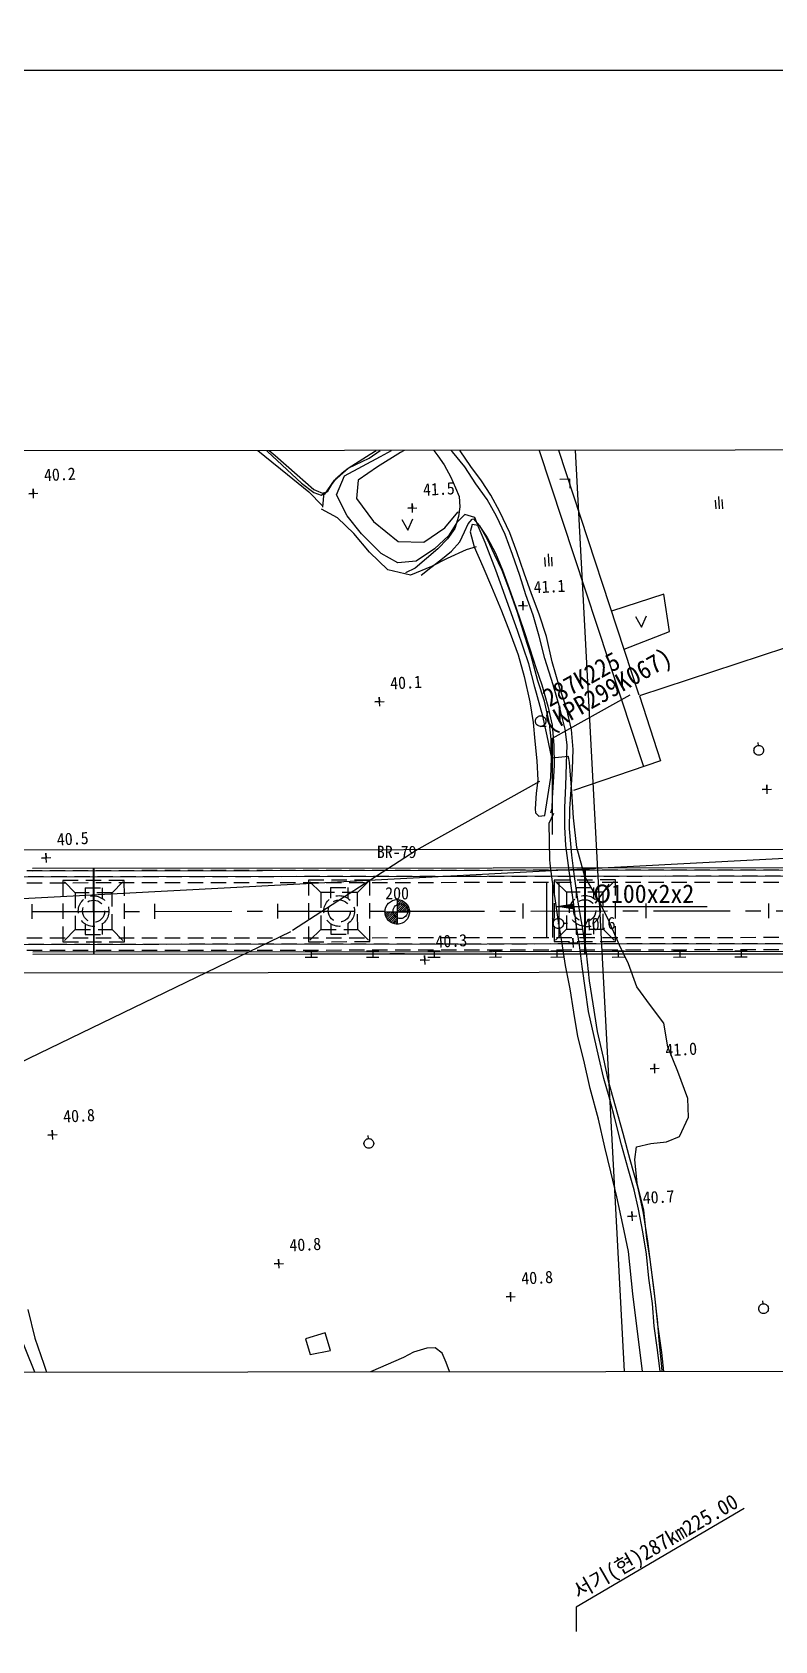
# Model space of a CAD drawing. Header units: millimetres. Extents: x 1510 to 2306, y 1103 to 1810.
# Drawn here: x 1736.1 to 1857, y 1363.4 to 1625.3 of the extents above; entities that cross this region are included whole.
import ezdxf
from ezdxf.enums import TextEntityAlignment as Align
from ezdxf.xclip import XClip

# ---------------------------------------------------------------- set-up
doc = ezdxf.new("R2010")
doc.units = ezdxf.units.MM
doc.header["$LTSCALE"] = 10
doc.header["$MEASUREMENT"] = 0
doc.header["$XCLIPFRAME"] = 2
for name, pattern in [('CENTER', [2, 1.25, -0.25, 0.25, -0.25]), ('DASHED2', [0.375, 0.25, -0.125]), ('HIDDEN', [0.375, 0.25, -0.125])]:
    doc.linetypes.add(name, pattern=pattern)
for name, color, linetype in [('TN-CABL', 4, 'Continuous'), ('TZ-BASE', 253, 'Continuous'), ('TZ-CABL', 4, 'Continuous'), ('TZ-LEAL', 1, 'Continuous'), ('TZ-LEAT', 3, 'Continuous')]:
    doc.layers.add(name, color=color, linetype=linetype)
doc.layers.add('TX-PAPR', color=2, linetype='Continuous', plot=False)
doc.styles.get("Standard").update_dxf_attribs({"font": 'GulimChe.ttf'})
doc.styles.add('굴림체', font='GulimChe.ttf')
doc.linetypes.add('ZIGZAG', pattern='A,0.0001,-0.2,[131,ltypeshp.shx,S=0.2,R=0,X=-0.2,Y=0],-0.4,[131,ltypeshp.shx,S=0.2,R=180,X=0.2,Y=0],-0.2', length=0.8001)
doc.dimstyles.get("Standard").update_dxf_attribs({"dimtxt": 0.18, "dimasz": 0.18, "dimexe": 0.18, "dimexo": 0.0625, "dimgap": 0.09, "dimtad": 0, "dimtih": 1, "dimtoh": 1, "dimdec": 4, "dimzin": 0, "dimdsep": 46, "dimtxsty": 'Standard', "dimcen": 0.09, "dimadec": 0, "dimazin": 0, "dimtfac": 1, "dimtdec": 4, "dimtofl": 0, "dimtmove": 0, "dimatfit": 3, "dimfxl": 0, "dimtolj": 1, "dimtzin": 0, "dimarcsym": 0})

# ---------------------------------------------------------------- blocks, each defined once
blk = doc.blocks.new('JD-FSDGKLDGLK3FSD3')
at = {"layer": 'TZ-BASE'}
for p, q in [((224.82, 143.3), (243.41, -206.56)), ((238.88, 35.32, 42.7), (215.71, 105.82, 42.7)), ((165.93, 83.93, 39.99), (178.33, 75.04, 39.99)), ((219.52, 84.46, 42.7), (239.56, 23.71, 42.7)), ((173, 78.12, 40.46), (177.88, 74.27, 40.46)), ((175.55, 77.7, 40.21), (179.58, 74.36, 40.21)), ((194.89, 73.96, 39.99), (199.04, 76.78, 39.99)), ((195.08, 74.6, 40.21), (198.84, 76.86, 40.21)), ((203.67, 76.72, 41.23), (200.01, 74.88, 41.23)), ((208.45, 74.99, -53.94), (206.8, 77.28, -53.94)), ((209.69, 75.13, 42.58), (208.35, 77.07, 42.58)), ((177.88, 74.27, 40.46), (181.6, 71.25, 40.46)), ((178.33, 75.04, 39.99), (183.86, 69.86, 39.99)), ((179.58, 74.36, 40.21), (183.18, 71.24, 40.21)), ((190.87, 71.07, 40.99), (196.75, 74.22, 40.99)), ((191.45, 72.31, 40.21), (195.08, 74.6, 40.21)), ((191.47, 72.3, 39.99), (194.89, 73.96, 39.99)), ((200.01, 74.88, 41.23), (196.26, 72.54, 41.23)), ((196.75, 74.22, 40.99), (199.14, 75.5, 40.99)), ((205, 75.74, -54.82), (206.07, 74.3, -54.82)), ((206.07, 74.3, -54.82), (207.1, 72.85, -54.82)), ((210.48, 72.51, -53.94), (208.45, 74.99, -53.94)), ((211.44, 72.56, 42.58), (209.69, 75.13, 42.58)), ((181.6, 71.25, 40.46), (185.06, 68.46, 40.46)), ((183.18, 71.24, 40.21), (185.87, 68.84, 40.21)), ((189.25, 70.33, 40.21), (191.45, 72.31, 40.21)), ((189.56, 70.67, 39.99), (190.47, 71.55, 39.99)), ((189.56, 67.97, 40.99), (190.87, 71.07, 40.99)), ((190.47, 71.55, 39.99), (191.47, 72.3, 39.99)), ((196.26, 72.54, 41.23), (193.08, 70.35, 41.23)), ((207.1, 72.85, -54.82), (208.19, 70.86, -54.82)), ((208.19, 70.86, -54.82), (208.98, 69.11, -54.82)), ((212.28, 69.77, -53.94), (210.48, 72.51, -53.94)), ((213.17, 70.27, 42.58), (211.44, 72.56, 42.58)), ((139.44, 68.15, 40.23), (140.94, 68.23, 40.23)), ((140.19, 68.19, 40.23), (139.44, 68.15, 40.23)), ((140.23, 67.44, 40.23), (140.15, 68.93, 40.23)), ((140.15, 68.93, 40.23), (140.19, 68.19, 40.23)), ((183.86, 69.86, 39.99), (185.88, 68.34, 39.99)), ((185.06, 68.46, 40.46), (187.25, 66.24, 40.46)), ((185.87, 68.84, 40.21), (187.66, 68.09, 40.21)), ((185.88, 68.34, 39.99), (187.07, 67.93, 39.99)), ((187.07, 67.93, 39.99), (188.16, 68.57, 39.99)), ((187.34, 65.95, 43.43), (187.56, 68.42, 43.43)), ((187.66, 68.09, 40.21), (189.25, 70.33, 40.21)), ((188.16, 68.57, 39.99), (188.82, 69.64, 39.99)), ((188.82, 69.64, 39.99), (189.56, 70.67, 39.99)), ((193.08, 70.35, 41.23), (192.81, 67.34, 41.23)), ((208.98, 69.11, -54.82), (209.55, 67.68, -54.82)), ((214.11, 67.19, -53.94), (212.28, 69.77, -53.94)), ((214.69, 67.93, 42.58), (213.17, 70.27, 42.58)), ((225.96, 70.49, 42.6), (227.51, 70.57, 42.6)), ((227.51, 70.57, 42.6), (227.59, 69.06, 42.6)), ((189.76, 64.2, 41.23), (187.11, 65.65, 41.23)), ((191.31, 64.52, 40.99), (189.56, 67.97, 40.99)), ((192.81, 67.34, 41.23), (195.61, 63.61, 41.23)), ((201.18, 65.78, 41.51), (202.68, 65.86, 41.51)), ((201.93, 65.82, 41.51), (201.18, 65.78, 41.51)), ((201.97, 65.07, 41.51), (201.89, 66.57, 41.51)), ((201.89, 66.57, 41.51), (201.93, 65.82, 41.51)), ((209.67, 66.03, -54.82), (209.46, 64.44, -54.82)), ((209.55, 67.68, -54.82), (209.67, 66.03, -54.82)), ((215.65, 64.48, -53.94), (214.11, 67.19, -53.94)), ((216.2, 65.17, 42.58), (214.69, 67.93, 42.58)), ((251.26, 67.11, 42.33), (251.34, 65.67, 42.33)), ((251.81, 67.71, 42.33), (251.92, 65.7, 42.33)), ((252.49, 65.71, 42.33), (252.41, 67.18, 42.33)), ((192.41, 61.66, 41.23), (189.76, 64.2, 41.23)), ((193.65, 61.64, 40.99), (191.31, 64.52, 40.99)), ((195.61, 63.61, 41.23), (199.59, 60.39, 41.23)), ((200.22, 63.97, 42.08), (201.21, 62.22, 42.08)), ((201.21, 62.22, 42.08), (202.01, 64.07, 42.08)), ((207.22, 62.58, 41.23), (209.34, 65.14, 41.23)), ((209.15, 63.46, 40.99), (207.8, 61.28, 40.99)), ((209.46, 64.44, -54.82), (208.84, 62.49, -54.82)), ((210.46, 64.77, 40.99), (209.15, 63.46, 40.99)), ((209.34, 65.14, 41.23), (209.46, 65.18, 41.23)), ((210.41, 61.94, -55.65), (211.01, 63.26, -55.65)), ((212.11, 64.27, 40.99), (210.46, 64.77, 40.99)), ((211.01, 63.26, -55.65), (211.68, 64, -55.65)), ((211.68, 63.13, 43.08), (211.32, 61.95, 43.08)), ((211.68, 64, -55.65), (211.89, 64.05, -55.65)), ((212.94, 62.94, 43.08), (211.68, 63.13, 43.08)), ((211.89, 64.05, -55.65), (212.81, 62.97, -55.65)), ((212.64, 62.84, 40.99), (212.11, 64.27, 40.99)), ((212.81, 62.97, -55.65), (214.11, 61.04, -55.65)), ((214.17, 60.71, 43.08), (212.94, 62.94, 43.08)), ((217.04, 61.51, -53.94), (215.65, 64.48, -53.94)), ((217.82, 61.8, 42.58), (216.2, 65.17, 42.58)), ((194.93, 58.62, 41.23), (192.41, 61.66, 41.23)), ((196.84, 58.42, 40.99), (193.65, 61.64, 40.99)), ((199.59, 60.39, 41.23), (203.79, 60.25, 41.23)), ((203.79, 60.25, 41.23), (207.22, 62.58, 41.23)), ((207.8, 61.28, 40.99), (205.53, 59.17, 40.99)), ((207.63, 60.81, -54.82), (206.09, 59.16, -54.82)), ((208.84, 62.49, -54.82), (207.63, 60.81, -54.82)), ((208.31, 58.81, -55.65), (209.65, 60.33, -55.65)), ((209.65, 60.33, -55.65), (210.41, 61.94, -55.65)), ((211.32, 61.95, 43.08), (212.02, 59.48, 43.08)), ((213.76, 60.19, 40.99), (212.64, 62.84, 40.99)), ((214.11, 61.04, -55.65), (215.48, 58.49, -55.65)), ((215.28, 58.27, 43.08), (214.17, 60.71, 43.08)), ((218.24, 58.24, -53.94), (217.04, 61.51, -53.94)), ((218.92, 58.69, 42.58), (217.82, 61.8, 42.58)), ((197.94, 55.77, 41.23), (194.93, 58.62, 41.23)), ((199.57, 56.89, 40.99), (196.84, 58.42, 40.99)), ((205.53, 59.17, 40.99), (202.55, 57.16, 40.99)), ((206.09, 59.16, -54.82), (204.25, 57.57, -54.82)), ((206.59, 57.39, -55.65), (208.31, 58.81, -55.65)), ((210.71, 59.01, 41.23), (207.62, 57.61, 41.23)), ((212.31, 59.5, 41.23), (210.71, 59.01, 41.23)), ((212.02, 59.48, 43.08), (213.42, 56.27, 43.08)), ((215.55, 55.7, 40.99), (213.76, 60.19, 40.99)), ((216.53, 55.67, 43.08), (215.28, 58.27, 43.08)), ((215.48, 58.49, -55.65), (216.61, 55.71, -55.65)), ((219.44, 54.85, -53.94), (218.24, 58.24, -53.94)), ((220.13, 55.22, 42.58), (218.92, 58.69, 42.58)), ((223.47, 57.76, 42.33), (223.55, 56.31, 42.33)), ((224.03, 58.35, 42.33), (224.13, 56.34, 42.33)), ((224.7, 56.35, 42.33), (224.62, 57.82, 42.33)), ((201.64, 54.91, 41.23), (197.94, 55.77, 41.23)), ((202.55, 57.16, 40.99), (199.57, 56.89, 40.99)), ((202.37, 56.03, -54.82), (200.79, 55.29, -54.82)), ((205.02, 56.28, 41.23), (201.64, 54.91, 41.23)), ((204.25, 57.57, -54.82), (202.37, 56.03, -54.82)), ((203.34, 54.91, -55.65), (204.91, 56.11, -55.65)), ((204.91, 56.11, -55.65), (206.59, 57.39, -55.65)), ((207.62, 57.61, 41.23), (205.02, 56.28, 41.23)), ((213.42, 56.27, 43.08), (214.83, 52.97, 43.08)), ((217.29, 50.71, 40.99), (215.55, 55.7, 40.99)), ((217.86, 52.15, 43.08), (216.53, 55.67, 43.08)), ((216.61, 55.71, -55.65), (217.71, 52.69, -55.65)), ((221.33, 51.86, 42.58), (220.13, 55.22, 42.58)), ((214.83, 52.97, 43.08), (216.47, 49.05, 43.08)), ((217.71, 52.69, -55.65), (218.86, 49.5, -55.65)), ((220.42, 51.69, -53.94), (219.44, 54.85, -53.94)), ((291.33, 52.43, 42.08), (238.92, 35.24, 42.08)), ((219.06, 45.85, 40.99), (217.29, 50.71, 40.99)), ((219.06, 48.8, 43.08), (217.86, 52.15, 43.08)), ((219.2, 49.88, 41.12), (220.7, 49.96, 41.12)), ((219.95, 49.92, 41.12), (219.2, 49.88, 41.12)), ((219.99, 49.17, 41.12), (219.91, 50.67, 41.12)), ((219.91, 50.67, 41.12), (219.95, 49.92, 41.12)), ((221.58, 48.38, -53.94), (220.42, 51.69, -53.94)), ((222.57, 48.51, 42.58), (221.33, 51.86, 42.58)), ((242.87, 51.77, 42.31), (234.37, 49.03, 42.31)), ((243.83, 45.71, 42.31), (242.87, 51.77, 42.31)), ((216.47, 49.05, 43.08), (217.85, 45.46, 43.08)), ((218.86, 49.5, -55.65), (220.03, 46.06, -55.65)), ((220.24, 44.95, 43.08), (219.06, 48.8, 43.08)), ((222.57, 44.94, -53.94), (221.58, 48.38, -53.94)), ((223.78, 44.91, 42.58), (222.57, 48.51, 42.58)), ((238.28, 48.16, 42.31), (239.27, 46.42, 42.31)), ((239.27, 46.42, 42.31), (240.07, 48.26, 42.31)), ((217.85, 45.46, 43.08), (219.18, 41.9, 43.08)), ((220.9, 40.45, 40.99), (219.06, 45.85, 40.99)), ((220.03, 46.06, -55.65), (221, 43.03, -55.65)), ((221.27, 41.76, 43.08), (220.24, 44.95, 43.08)), ((223.5, 41.32, -53.94), (222.57, 44.94, -53.94)), ((224.69, 40.75, 42.58), (223.78, 44.91, 42.58)), ((236.4, 42.86, 42.31), (243.83, 45.71, 42.31)), ((221, 43.03, -55.65), (222.08, 39.67, -55.65)), ((219.18, 41.9, 43.08), (220.14, 38.37, 43.08)), ((221.87, 36.67, 40.99), (220.9, 40.45, 40.99)), ((222.38, 37.69, 43.08), (221.27, 41.76, 43.08)), ((222.08, 39.67, -55.65), (223, 37.01, -55.65)), ((224.87, 37.02, -53.94), (223.5, 41.32, -53.94)), ((225.88, 36.65, 42.58), (224.69, 40.75, 42.58)), ((220.14, 38.37, 43.08), (221.05, 34.26, 43.08)), ((223.45, 34.37, 43.08), (222.38, 37.69, 43.08)), ((223, 37.01, -55.65), (223.99, 33.57, -55.65)), ((225.96, 33.29, -53.94), (224.87, 37.02, -53.94)), ((195.83, 34.25, 40.1), (197.33, 34.33, 40.1)), ((196.58, 34.29, 40.1), (195.83, 34.25, 40.1)), ((196.62, 33.54, 40.1), (196.54, 35.04, 40.1)), ((196.54, 35.04, 40.1), (196.58, 34.29, 40.1)), ((221.05, 34.26, 43.08), (221.58, 30.87, 43.08)), ((223.18, 31.95, 40.99), (221.87, 36.67, 40.99)), ((224.29, 30.75, 43.08), (223.45, 34.37, 43.08)), ((227.04, 33.22, 42.58), (225.88, 36.65, 42.58)), ((238.92, 35.24, 42.08), (242.34, 24.67, 42.08)), ((699.47, 31.99), (0, -5.18)), ((223.91, 28.74, 40.99), (223.18, 31.95, 40.99)), ((223.99, 33.57, -55.65), (224.68, 30.48, -55.65)), ((226.79, 29.83, -53.94), (225.96, 33.29, -53.94)), ((227.83, 29.76, 42.58), (227.04, 33.22, 42.58)), ((221.58, 30.87, 43.08), (221.85, 27.85, 43.08)), ((222.87, 30.26, 43.24), (223.7, 30.31, 43.24)), ((224.54, 28.19, 43.08), (224.29, 30.75, 43.08)), ((224.68, 30.48, -55.65), (224.96, 27.17, -55.65)), ((227.16, 27.27, -53.94), (226.79, 29.83, -53.94)), ((228.12, 26.49, 42.58), (227.83, 29.76, 42.58)), ((221.85, 27.85, 43.08), (222.21, 24.67, 43.08)), ((224.63, 25.11, 40.99), (223.91, 28.74, 40.99)), ((224.61, 25.11, 43.08), (224.54, 28.19, 43.08)), ((224.96, 27.17, -55.65), (225.03, 23.97, -55.65)), ((227.06, 24.15, -53.94), (227.16, 27.27, -53.94)), ((228.02, 23.28, 42.58), (228.12, 26.49, 42.58)), ((258.31, 27.12, 42.16), (258.26, 27.64, 42.16)), ((222.21, 24.67, 43.08), (222.37, 21.51, 43.08)), ((224.47, 21.95, 43.08), (224.61, 25.11, 43.08)), ((227.36, 25.33, 40.99), (224.63, 25.11, 40.99)), ((225.03, 23.97, -55.65), (224.88, 21.18, -55.65)), ((226.9, 20.57, -53.94), (227.06, 24.15, -53.94)), ((227.53, 24.38, 40.99), (227.36, 25.33, 40.99)), ((227.88, 19.66, 40.99), (227.53, 24.38, 40.99)), ((242.34, 24.67, 42.08), (228.18, 19.84, 42.08)), ((202.53, 10.13, 41.81), (222.71, 21.36, 41.81)), ((222.37, 21.51, 43.08), (222.09, 19.38, 43.08)), ((223.52, 15.75, 43.08), (224.47, 21.95, 43.08)), ((224.88, 21.18, -55.65), (224.71, 18.63, -55.65)), ((227.58, 16.82, 42.58), (227.89, 21.57, 42.58)), ((227.89, 21.65, 42.58), (228.02, 23.28, 42.58)), ((227.89, 21.57, 42.58), (227.89, 21.65, 42.58)), ((222.09, 19.38, 43.08), (221.92, 16.84, 43.08)), ((224.71, 18.63, -55.65), (224.63, 16.84, -55.65)), ((226.74, 17.07, -53.94), (226.9, 20.57, -53.94)), ((228.17, 15.35, 40.99), (227.88, 19.66, 40.99)), ((258.93, 19.97, 41.18), (260.43, 20.05, 41.18)), ((259.68, 20.01, 41.18), (258.93, 19.97, 41.18)), ((259.72, 19.26, 41.18), (259.64, 20.76, 41.18)), ((259.64, 20.76, 41.18), (259.68, 20.01, 41.18)), ((221.92, 16.84, 43.08), (221.96, 16.17, 43.08)), ((221.96, 16.17, 43.08), (222.52, 15.62, 43.08)), ((222.52, 15.62, 43.08), (223.52, 15.75, 43.08)), ((224.2, 14.49, 41.68), (224.95, 16.15, 41.68)), ((224.63, 16.84, -55.65), (224.45, 16.12, -55.65)), ((226.76, 13.91, -53.94), (226.74, 17.07, -53.94)), ((227.53, 13.57, 42.58), (227.58, 16.82, 42.58)), ((224.32, 8.51, 41.68), (224.2, 14.49, 41.68)), ((226.95, 10.88, -53.94), (226.76, 13.91, -53.94)), ((227.9, 9.3, 42.58), (227.53, 13.57, 42.58)), ((228.69, 10.55, 40.99), (228.17, 15.35, 40.99)), ((-0.01, 10.03), (699.99, 10.68)), ((227.36, 7.61, -53.94), (226.95, 10.88, -53.94)), ((230, 5.79, 40.99), (228.69, 10.55, 40.99)), ((141.53, 8.82, 40.5), (143.03, 8.9, 40.5)), ((142.28, 8.86, 40.5), (141.53, 8.82, 40.5)), ((142.32, 8.12, 40.5), (142.24, 9.61, 40.5)), ((142.24, 9.61, 40.5), (142.28, 8.86, 40.5)), ((182.41, -2.9, 41.81), (202.53, 10.13, 41.81)), ((224.35, 7.97, 41.68), (224.32, 8.51, 41.68)), ((224.72, 5.33, 41.68), (224.35, 7.97, 41.68)), ((228.32, 5.83, 42.58), (227.9, 9.3, 42.58)), ((140.08, 7.16), (214.98, 7.23)), ((140.08, 6.76), (214.98, 6.83)), ((149.96, 7.17), (149.97, -6.83)), ((150.06, 7.17), (150.07, -6.83)), ((215.08, 7.23), (289.98, 7.3)), ((215.08, 6.83), (289.98, 6.9)), ((225.2, 2.23, 41.68), (224.72, 5.33, 41.68)), ((227.81, 4.27, -53.94), (227.36, 7.61, -53.94)), ((228.99, 1.33, 42.58), (228.32, 5.83, 42.58)), ((229.96, 7.24), (229.97, -6.76)), ((232.22, 1.94, 40.99), (230, 5.79, 40.99)), ((230.06, 7.24), (230.07, -6.76)), ((228.24, 1.25, -53.94), (227.81, 4.27, -53.94)), ((140, -1.07), (140, 1.33)), ((160, -1.05), (160, 1.35)), ((180, -1.03), (180, 1.37)), ((197.47, 0.06), (201.47, 0.06)), ((197.48, -0.13), (197.67, 0.06)), ((197.53, -0.43), (198.02, 0.06)), ((197.62, -0.7), (198.38, 0.06)), ((197.73, -0.94), (198.73, 0.06)), ((197.88, -1.15), (199.08, 0.06)), ((198.04, -1.34), (199.44, 0.06)), ((199.47, 2.06), (199.47, -1.94)), ((199.47, 1.86), (199.66, 2.05)), ((199.47, 1.51), (199.96, 2)), ((199.47, 1.15), (200.22, 1.91)), ((199.47, 0.8), (200.46, 1.8)), ((199.47, 0.45), (200.68, 1.66)), ((199.47, 0.09), (200.87, 1.49)), ((199.79, 0.06), (201.03, 1.31)), ((200.14, 0.06), (201.18, 1.1)), ((200.5, 0.06), (201.3, 0.87)), ((200.85, 0.06), (201.39, 0.61)), ((201.2, 0.06), (201.45, 0.31)), ((220, -1), (220, 1.4)), ((225.66, -1.16, 41.68), (225.2, 2.23, 41.68)), ((228.6, -1.93, -53.94), (228.24, 1.25, -53.94)), ((229.68, -2.75, 42.58), (228.99, 1.33, 42.58)), ((233.78, -1.02, 40.99), (232.22, 1.94, 40.99)), ((240, -0.98), (240, 1.42)), ((260, -0.96), (260, 1.44)), ((198.23, -1.51), (199.47, -0.26)), ((198.43, -1.65), (199.47, -0.61)), ((198.67, -1.77), (199.47, -0.97)), ((198.93, -1.86), (199.47, -1.32)), ((199.22, -1.92), (199.47, -1.67)), ((224.69, -0.92, 41.56), (225.08, -1.29, 41.56)), ((225.6, -1.85, 41.56), (225.8, -1.86, 41.56)), ((226.29, -4.75, 41.68), (225.66, -1.16, 41.68)), ((225.71, -1.77, 41.56), (225.72, -1.93, 41.56)), ((226.55, -1.8, 41.56), (227.22, -1.78, 41.56)), ((229.14, -5.36, -53.94), (228.6, -1.93, -53.94)), ((235.65, -5.38, 40.99), (233.78, -1.02, 40.99)), ((122.95, -31.78, 42.02), (182.13, -3.12, 42.02)), ((226.89, -8.67, 41.68), (226.29, -4.75, 41.68)), ((227.36, -5.03, 40.58), (228.86, -4.95, 40.58)), ((228.11, -4.99, 40.58), (227.36, -5.03, 40.58)), ((228.15, -5.74, 40.58), (228.07, -4.24, 40.58)), ((228.07, -4.24, 40.58), (228.11, -4.99, 40.58)), ((230.28, -6.63, 42.58), (229.68, -2.75, 42.58)), ((140.09, -6.44), (214.99, -6.37)), ((140.09, -6.84), (214.99, -6.77)), ((184.47, -6.3), (186.47, -6.3)), ((184.47, -7.3), (186.47, -7.3)), ((185.47, -6.3), (185.47, -7.3)), ((185.47, -6.8), (289.47, -6.79)), ((194.47, -6.3), (196.47, -6.3)), ((194.47, -7.3), (196.47, -7.3)), ((195.47, -6.3), (195.47, -7.3)), ((198.27, -6.7), (200.67, -6.7)), ((203.21, -7.81, 40.33), (204.7, -7.73, 40.33)), ((203.96, -7.77, 40.33), (203.21, -7.81, 40.33)), ((204, -8.52, 40.33), (203.92, -7.02, 40.33)), ((203.92, -7.02, 40.33), (203.96, -7.77, 40.33)), ((204.47, -6.3), (206.47, -6.3)), ((204.47, -7.3), (206.47, -7.3)), ((205.47, -6.3), (205.47, -7.3)), ((214.47, -6.3), (216.47, -6.29)), ((214.47, -7.3), (216.47, -7.29)), ((215.09, -6.37), (289.99, -6.3)), ((215.09, -6.77), (289.99, -6.7)), ((215.47, -6.3), (215.47, -7.3)), ((224.47, -6.3), (226.47, -6.29)), ((224.47, -7.3), (226.47, -7.29)), ((225.47, -6.3), (225.47, -7.3)), ((229.56, -8.83, -53.94), (229.14, -5.36, -53.94)), ((230.79, -11.18, 42.58), (230.28, -6.63, 42.58)), ((234.47, -6.3), (236.47, -6.29)), ((234.47, -7.3), (236.47, -7.29)), ((235.47, -6.29), (235.47, -7.29)), ((237.13, -8.39, 40.99), (235.65, -5.38, 40.99)), ((244.47, -6.3), (246.47, -6.29)), ((244.47, -7.3), (246.47, -7.29)), ((245.47, -6.29), (245.47, -7.29)), ((254.47, -6.29), (256.47, -6.29)), ((254.47, -7.29), (256.47, -7.29)), ((255.47, -6.29), (255.47, -7.29)), ((0.01, -9.97), (700.01, -9.32)), ((227.65, -12.5, 41.68), (226.89, -8.67, 41.68)), ((230.12, -12.67, -53.94), (229.56, -8.83, -53.94)), ((238.51, -12.15, 40.99), (237.13, -8.39, 40.99)), ((228.21, -16.3, 41.68), (227.65, -12.5, 41.68)), ((230.62, -16.14, -53.94), (230.12, -12.67, -53.94)), ((231.39, -14.94, 42.58), (230.79, -11.18, 42.58)), ((240.74, -15.2, 40.99), (238.51, -12.15, 40.99)), ((232.1, -19.44, 42.58), (231.39, -14.94, 42.58)), ((242.87, -18.09, 40.99), (240.74, -15.2, 40.99)), ((228.9, -20.26, 41.68), (228.21, -16.3, 41.68)), ((231.52, -20.26, -53.94), (230.62, -16.14, -53.94)), ((243.55, -21.93, 40.99), (242.87, -18.09, 40.99)), ((229.83, -24.08, 41.68), (228.9, -20.26, 41.68)), ((232.3, -23.59, -53.94), (231.52, -20.26, -53.94)), ((233.05, -23.63, 42.58), (232.1, -19.44, 42.58)), ((245.16, -25.92, 40.99), (243.55, -21.93, 40.99)), ((230.88, -28.69, 41.68), (229.83, -24.08, 41.68)), ((233.14, -27.08, -53.94), (232.3, -23.59, -53.94)), ((233.9, -27.5, 42.58), (233.05, -23.63, 42.58)), ((240.65, -25.48, 41.02), (242.14, -25.4, 41.02)), ((241.39, -25.44, 41.02), (240.65, -25.48, 41.02)), ((241.43, -26.19, 41.02), (241.35, -24.69, 41.02)), ((241.35, -24.69, 41.02), (241.39, -25.44, 41.02)), ((246.78, -30.34, 40.99), (245.16, -25.92, 40.99)), ((232.25, -33.7, 41.68), (230.88, -28.69, 41.68)), ((233.99, -30.08, -53.94), (233.14, -27.08, -53.94)), ((235.01, -31.57, 42.58), (233.9, -27.5, 42.58)), ((234.9, -33.57, -53.94), (233.99, -30.08, -53.94)), ((246.89, -33.37, 40.99), (246.78, -30.34, 40.99)), ((148.65, -95.13, 42.02), (122.95, -31.78, 42.02)), ((233.26, -38.26, 41.68), (232.25, -33.7, 41.68)), ((235.98, -37.88, -53.94), (234.9, -33.57, -53.94)), ((236.27, -36.04, 42.58), (235.01, -31.57, 42.58)), ((245.46, -36.51, 40.99), (246.89, -33.37, 40.99)), ((142.57, -36.29, 40.79), (144.07, -36.21, 40.79)), ((143.32, -36.25, 40.79), (142.57, -36.29, 40.79)), ((143.36, -36.99, 40.79), (143.28, -35.5, 40.79)), ((143.28, -35.5, 40.79), (143.32, -36.25, 40.79)), ((194.8, -36.88, 41.81), (194.75, -36.36, 41.81)), ((237.43, -40.31, 42.58), (236.27, -36.04, 42.58)), ((243.3, -37.41, 40.99), (245.46, -36.51, 40.99)), ((234.28, -42.29, 41.68), (233.26, -38.26, 41.68)), ((237.08, -41.78, -53.94), (235.98, -37.88, -53.94)), ((238.15, -40.27, 40.99), (238.43, -38.18, 40.99)), ((238.43, -38.18, 40.99), (240.77, -37.65, 40.99)), ((240.77, -37.65, 40.99), (243.3, -37.41, 40.99)), ((238.04, -45.19, -53.94), (237.08, -41.78, -53.94)), ((238.69, -44.91, 42.58), (237.43, -40.31, 42.58)), ((238.55, -44.12, 40.99), (238.15, -40.27, 40.99)), ((235.22, -46.32, 41.68), (234.28, -42.29, 41.68)), ((239.63, -48.52, 40.99), (238.55, -44.12, 40.99)), ((236.23, -50.85, 41.68), (235.22, -46.32, 41.68)), ((238.77, -48.35, -53.94), (238.04, -45.19, -53.94)), ((239.55, -49.02, 42.58), (238.69, -44.91, 42.58)), ((236.97, -49.52, 40.68), (238.47, -49.44, 40.68)), ((237.72, -49.48, 40.68), (236.97, -49.52, 40.68)), ((237.76, -50.23, 40.68), (237.68, -48.73, 40.68)), ((237.68, -48.73, 40.68), (237.72, -49.48, 40.68)), ((239.45, -52.02, -53.94), (238.77, -48.35, -53.94)), ((240.27, -53.56, 42.58), (239.55, -49.02, 42.58)), ((240.14, -53.11, 40.99), (239.63, -48.52, 40.99)), ((237.15, -55.25, 41.68), (236.23, -50.85, 41.68)), ((240.04, -55.69, -53.94), (239.45, -52.02, -53.94)), ((240.68, -56.54, 40.99), (240.14, -53.11, 40.99)), ((240.87, -58.23, 42.58), (240.27, -53.56, 42.58)), ((179.42, -57.27, 40.77), (180.92, -57.19, 40.77)), ((180.17, -57.23, 40.77), (179.42, -57.27, 40.77)), ((180.21, -57.98, 40.77), (180.13, -56.48, 40.77)), ((180.13, -56.48, 40.77), (180.17, -57.23, 40.77)), ((237.85, -62.12, 41.68), (237.15, -55.25, 41.68)), ((240.47, -59.58, -53.94), (240.04, -55.69, -53.94)), ((241.29, -61.54, 40.99), (240.68, -56.54, 40.99)), ((241.05, -63.71, -53.94), (240.47, -59.58, -53.94)), ((241.47, -63.03, 42.58), (240.87, -58.23, 42.58)), ((217.18, -62.65, 40.79), (218.68, -62.57, 40.79)), ((217.93, -62.61, 40.79), (217.18, -62.65, 40.79)), ((217.97, -63.36, 40.79), (217.89, -61.86, 40.79)), ((217.89, -61.86, 40.79), (217.93, -62.61, 40.79)), ((239.61, -76.22, 41.68), (237.85, -62.12, 41.68)), ((241.71, -64.97, 40.99), (241.29, -61.54, 40.99)), ((139.27, -64.67, 40.99), (140.45, -69.36, 40.99)), ((241.31, -67.4, -53.94), (241.05, -63.71, -53.94)), ((241.92, -67.12, 42.58), (241.47, -63.03, 42.58)), ((241.85, -66.25, 40.99), (241.71, -64.97, 40.99)), ((259.09, -63.78, 42.16), (259.04, -63.27, 42.16)), ((241.8, -70.87, -53.94), (241.31, -67.4, -53.94)), ((242.14, -69.73, 40.99), (241.85, -66.25, 40.99)), ((242.55, -71.71, 42.58), (241.92, -67.12, 42.58)), ((699.47, -68.15), (0.1, -105.32)), ((140.45, -69.36, 40.99), (141.91, -73.61, 40.99)), ((187.74, -68.47, 43.32), (184.52, -69.44, 43.32)), ((184.52, -69.44, 43.32), (185.3, -72.04, 43.32)), ((188.61, -71.37, 43.32), (187.74, -68.47, 43.32)), ((242.55, -73.95, 40.99), (242.14, -69.73, 40.99)), ((200.46, -72.48, 42.85), (148.65, -95.13, 42.85)), ((185.3, -72.04, 43.32), (188.61, -71.37, 43.32)), ((202.13, -71.65, 42.85), (200.46, -72.48, 42.85)), ((204.26, -71.01, 42.85), (202.13, -71.65, 42.85)), ((205.63, -70.94, 42.85), (204.26, -71.01, 42.85)), ((206.79, -71.8, 42.85), (205.63, -70.94, 42.85)), ((207.45, -73.31, 42.85), (206.79, -71.8, 42.85)), ((212.47, -87.08, 42.85), (207.45, -73.31, 42.85)), ((242.26, -74.3, -53.94), (241.8, -70.87, -53.94)), ((243.05, -76.05, 42.58), (242.55, -71.71, 42.58)), ((141.91, -73.61, 40.99), (143.3, -77.58, 40.99)), ((242.64, -77.98, -53.94), (242.26, -74.3, -53.94)), ((243.1, -79.25, 40.99), (242.55, -73.95, 40.99))]:
    blk.add_line(p, q, dxfattribs=at)
at = {"layer": 'TZ-BASE', "linetype": 'DASHED2'}
for p, q in [((235.01, 5.25), (225.01, 5.24)), ((233.01, 3.24), (235.01, 5.25)), ((235.02, -4.75), (235.01, 5.25)), ((155.01, 5.17), (145.01, 5.16)), ((147.01, 3.16), (145.01, 5.16)), ((145.01, 5.16), (145.02, -4.84)), ((153.01, 3.17), (147.01, 3.16)), ((147.01, 3.16), (147.02, -2.84)), ((148.61, 3.97), (148.61, 2.24)), ((148.61, 3.97), (151.41, 3.97)), ((151.41, 3.97), (151.41, 2.24)), ((153.01, 3.17), (155.01, 5.17)), ((153.02, -2.83), (153.01, 3.17)), ((155.02, -4.83), (155.01, 5.17)), ((195.01, 5.21), (185.01, 5.2)), ((187.01, 3.2), (185.01, 5.2)), ((185.01, 5.2), (185.02, -4.8)), ((193.01, 3.21), (187.01, 3.2)), ((187.01, 3.2), (187.02, -2.8)), ((188.61, 4), (188.61, 2.27)), ((188.61, 4), (191.41, 4)), ((191.41, 4), (191.41, 2.28)), ((193.01, 3.21), (195.01, 5.21)), ((193.02, -2.79), (193.01, 3.21)), ((195.02, -4.79), (195.01, 5.21)), ((227.01, 3.24), (225.01, 5.24)), ((225.01, 5.24), (225.02, -4.76)), ((233.01, 3.24), (227.01, 3.24)), ((227.01, 3.24), (227.02, -2.76)), ((228.61, 4.04), (231.41, 4.04)), ((228.61, 4.04), (228.61, 2.31)), ((231.41, 4.04), (231.41, 2.31)), ((233.02, -2.76), (233.01, 3.24)), ((148.62, -1.91), (148.62, -3.63)), ((151.42, -1.9), (151.42, -3.63)), ((188.62, -1.87), (188.62, -3.6)), ((191.42, -1.87), (191.42, -3.59)), ((228.62, -1.83), (228.62, -3.56)), ((231.42, -1.83), (231.42, -3.56)), ((147.02, -2.84), (145.02, -4.84)), ((145.02, -4.84), (155.02, -4.83)), ((147.02, -2.84), (153.02, -2.83)), ((148.62, -3.63), (151.42, -3.63)), ((153.02, -2.83), (155.02, -4.83)), ((187.02, -2.8), (185.02, -4.8)), ((185.02, -4.8), (195.02, -4.79)), ((187.02, -2.8), (193.02, -2.79)), ((188.62, -3.6), (191.42, -3.59)), ((193.02, -2.79), (195.02, -4.79)), ((227.02, -2.76), (225.02, -4.76)), ((225.02, -4.76), (235.02, -4.75)), ((227.02, -2.76), (233.02, -2.76)), ((228.62, -3.56), (231.42, -3.56)), ((233.02, -2.76), (235.02, -4.75))]:
    blk.add_line(p, q, dxfattribs=at)
at = {"layer": 'TZ-BASE', "linetype": 'CENTER'}
blk.add_lwpolyline([(0, 0), (201.2, 0.18), (401.2, 0.37), (601.2, 0.55), (700, 0.64)], dxfattribs=at)
at = {"layer": 'TZ-BASE'}
for centre, radius in [((222.82, 31.12, 43.24), 0.859), ((258.35, 26.36, 42.16), 0.791), ((199.47, 0.06), 2), ((200, 0.18), 1.2), ((225.71, -1.84, 41.56), 0.837), ((194.84, -37.65, 41.81), 0.791), ((259.13, -64.55, 42.16), 0.791)]:
    blk.add_circle(centre, radius, dxfattribs=at)
at = {"layer": 'TZ-BASE', "linetype": 'DASHED2'}
for centre, radius in [((150.01, 0.17), 2.5), ((190.01, 0.2), 2.5), ((230.01, 0.24), 2.5), ((150.01, 0.17), 1.8), ((190.01, 0.2), 1.8), ((230.01, 0.24), 1.8)]:
    blk.add_circle(centre, radius, dxfattribs=at)
at = {"layer": 'TZ-BASE', "style": '굴림체'}
for s, rotation, p in [('40.2', 3.042, (141.97, 70.17, 44.55)), ('41.5', 3.042, (203.71, 67.8, 44.55)), ('41.1', 3.042, (221.73, 51.91, 44.55)), ('40.1', 3.042, (198.36, 36.27, 44.55)), ('40.5', 3.042, (144.07, 10.85, 44.55)), ('BR-79', 0.0012, (196.14, 8.83)), ('200', 0.0527, (197.5, 2.09)), ('40.6', 3.042, (229.89, -3.01, 44.55)), ('40.3', 3.042, (205.74, -5.79, 44.55)), ('41.0', 3.042, (243.18, -23.46, 44.55)), ('40.8', 3.042, (145.1, -34.26, 44.55)), ('40.7', 3.042, (239.5, -47.5, 44.55)), ('40.8', 3.042, (181.95, -55.24, 44.55)), ('40.8', 3.042, (219.72, -60.63, 44.55))]:
    blk.add_text(s, height=2, rotation=rotation, dxfattribs=at).set_placement(p)
blk = doc.blocks.new('JD-FJF76J')
at = {"layer": 'TZ-BASE', "flags": 128}
blk.add_lwpolyline([(224.7, 87.64), (224.7, 103.34), (237.36, 110.42)], dxfattribs=at)
at = {"layer": 'TZ-BASE', "style": '굴림체'}
for s, p in [('287K225', (224.19, 108.33)), ('(KPR299K067)', (224.19, 104.2))]:
    blk.add_text(s, height=3, rotation=29.2387, dxfattribs=at).set_placement(p)
blk.add_text('Ø100x2x2', height=3, rotation=0.0518, dxfattribs=at).set_placement((239.55, 78.02), align=Align.MIDDLE)
at = {"layer": 'TZ-BASE'}
blk.add_leader([(225.2, 75.94), (249.85, 75.94)], dimstyle='Standard', override={"dimtxt": 3, "dimasz": 3, "dimexe": 2, "dimexo": 3, "dimgap": 1, "dimtad": 0, "dimtih": 0, "dimtxsty": '굴림체', "dimcen": 1, "dimaunit": 1, "dimadec": 8, "dimtix": 1, "dimtofl": 1, "dimtmove": 2, "dimtvp": 2}, dxfattribs=at)

msp = doc.modelspace()

# ---------------------------------------------------------------- linework, layer by layer
at = {"layer": 'TN-CABL', "linetype": 'ZIGZAG', "ltscale": 0.5}
for points in [[(1697.95, 1487.78), (2146.78, 1488.19)], [(1697.96, 1476.78), (2146.79, 1477.19)]]:
    msp.add_lwpolyline(points, dxfattribs=at)
at = {"layer": 'TX-PAPR'}
for points in [[(1509.89, 1103.05), (2305.89, 1103.05), (2305.89, 1619.05), (1509.89, 1619.05)], [(2296.02, 1557.65), (1596.02, 1557.01), (1596.15, 1407.01), (2296.15, 1407.65)]]:
    msp.add_lwpolyline(points, close=True, dxfattribs=at)
at = {"layer": 'TZ-CABL', "linetype": 'HIDDEN'}
for points in [[(1697.7, 1488.78), (2147.03, 1489.19)], [(1697.95, 1487.78), (2146.78, 1488.19)], [(1697.7, 1486.78), (2147.03, 1487.19)], [(1697.71, 1477.78), (2147.32, 1478.19)], [(1697.71, 1475.78), (2147.04, 1476.19)], [(1697.96, 1476.78), (2146.79, 1477.19)]]:
    msp.add_lwpolyline(points, dxfattribs=at)
at = {"layer": 'TZ-CABL'}
for points in [[(1819.85, 1486.89), (1819.86, 1477.89)], [(1821.85, 1486.89), (1821.86, 1477.89)]]:
    msp.add_lwpolyline(points, dxfattribs=at)
at = {"layer": 'TZ-CABL', "linetype": 'ZIGZAG', "ltscale": 0.5}
msp.add_lwpolyline([(1820.85, 1486.89), (1820.86, 1477.89)], dxfattribs=at)
at = {"layer": 'TZ-LEAL'}
msp.add_lwpolyline([(1852.07, 1384.9), (1824.68, 1368.87), (1824.68, 1364.87)], dxfattribs=at)

# ---------------------------------------------------------------- block references
at = {"layer": 'TZ-BASE'}
ref = msp.add_blockref('JD-FSDGKLDGLK3FSD3', (1596.08, 1482.01), dxfattribs=at)
XClip(ref).set_block_clipping_path([(699.9307781947, 75.6432794993), (-0.068926229, 74.9999683278), (0.0689262292, -74.9999686265), (700.0686305886, -74.3566571564)])
msp.add_blockref('JD-FJF76J', (1596.15, 1407.01), dxfattribs=at)

# ---------------------------------------------------------------- texts
at = {"layer": 'TZ-LEAT', "style": '굴림체'}
msp.add_text('서기(현)287km225.00', height=2.5, rotation=30, dxfattribs=at).set_placement((1838.18, 1377.66), align=Align.CENTER)

doc.saveas('drawing.dxf')
